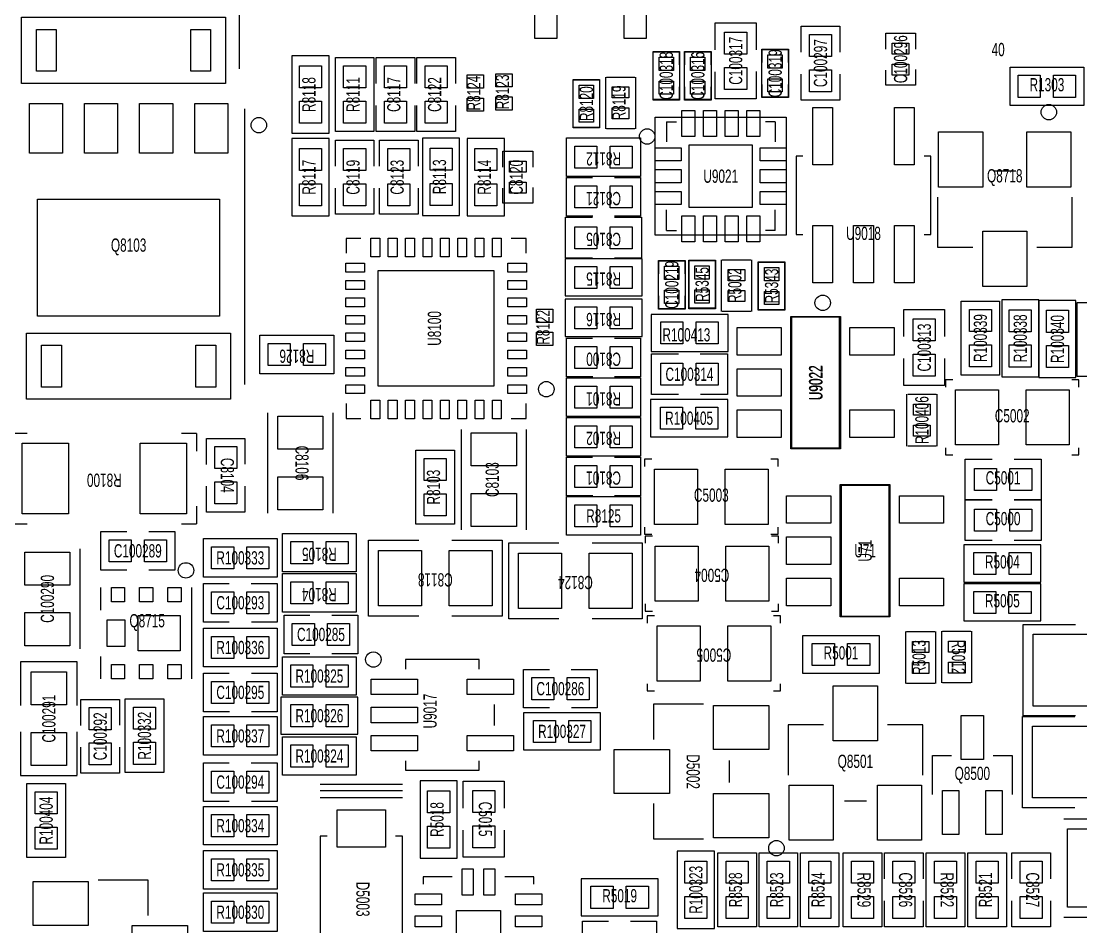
# Model space of a CAD drawing. Extents: x -30 to 128, y -44 to 82.
# Drawn here: x 12.58 to 36.98, y 3.16 to 24.02 of the extents above; entities that cross this region are included whole.
import ezdxf
from ezdxf.enums import TextEntityAlignment as Align

# ---------------------------------------------------------------- set-up
doc = ezdxf.new("R2010")
doc.units = 0
for name, color, linetype in [('PG_ASSEMBLY_TOP', 7, 'CONTINUOUS'), ('PG_SILKSCREEN_TOP', 7, 'CONTINUOUS'), ('PIN_TOP', 3, 'CONTINUOUS'), ('RD_ASSEMBLY_TOP', 70, 'CONTINUOUS'), ('RD_SILKSCREEN_TOP', 7, 'CONTINUOUS')]:
    doc.layers.add(name, color=color, linetype=linetype)

msp = doc.modelspace()

# ---------------------------------------------------------------- linework, layer by layer
at = {"layer": 'PG_ASSEMBLY_TOP'}
for points in [[(28.563062, 23.363174), (28.563062, 23.985474), (29.502862, 23.985474), (29.502862, 23.363174)], [(30.54223, 23.30831), (30.54223, 23.90521), (31.43123, 23.90521), (31.43123, 23.30831)], [(32.488632, 23.742142), (33.174432, 23.742142)], [(32.488632, 23.37689), (32.488632, 23.742142)], [(33.174432, 23.742142), (33.174432, 23.37562)], [(19.667982, 21.44268), (19.667982, 23.22068), (18.813018, 23.22068), (18.813018, 21.44268), (19.667982, 21.44268)], [(19.812, 23.18258), (20.701, 23.18258), (20.701, 21.48078), (19.812, 21.48078), (19.812, 23.18258)], [(20.7518, 22.58187), (20.7518, 23.18258), (21.6408, 23.18258), (21.6408, 22.58568)], [(21.6916, 22.58568), (21.6916, 23.18258), (22.5806, 23.18258), (22.5806, 22.58568)], [(35.351974, 22.075394), (35.351974, 22.964394), (37.053774, 22.964394), (37.053774, 22.075394), (35.351974, 22.075394)], [(26.039318, 21.541486), (26.039318, 22.735286)], [(26.054812, 22.735286), (26.709624, 22.735286)], [(26.725118, 22.735286), (26.725118, 21.541486)], [(29.502862, 22.858984), (29.502862, 22.232874), (28.563062, 22.232874), (28.563062, 22.855174)], [(31.43123, 22.80412), (31.43123, 22.20341), (30.54223, 22.20341), (30.54223, 22.80031)], [(32.488632, 22.548342), (32.488632, 22.895814)], [(33.174432, 22.906482), (33.174432, 22.548342)], [(33.174432, 22.548342), (32.488632, 22.548342)], [(21.6408, 22.07768), (21.6408, 21.48078), (20.7518, 21.48078), (20.7518, 22.07768)], [(22.5806, 22.08149), (22.5806, 21.48078), (21.6916, 21.48078), (21.6916, 22.07768)], [(26.709624, 21.541486), (26.054812, 21.541486)], [(18.813018, 21.31568), (18.813018, 19.53768), (19.667982, 19.53768), (19.667982, 21.31568), (18.813018, 21.31568)], [(19.812, 20.68068), (19.812, 21.27758), (20.701, 21.27758), (20.701, 20.68068)], [(20.828, 20.68068), (20.828, 21.27758), (21.717, 21.27758), (21.717, 20.68068)], [(21.81987, 21.325586), (21.81987, 19.547586), (22.674834, 19.547586), (22.674834, 21.325586), (21.81987, 21.325586)], [(22.851618, 21.31568), (22.851618, 19.53768), (23.706582, 19.53768), (23.706582, 21.31568), (22.851618, 21.31568)], [(25.139904, 20.443444), (25.139904, 21.332444), (26.841704, 21.332444), (26.841704, 20.443444), (25.139904, 20.443444)], [(23.6728, 21.02358), (24.3586, 21.02358)], [(23.6728, 20.658328), (23.6728, 21.02358)], [(24.3586, 21.02358), (24.3586, 20.657058)], [(25.740614, 19.529044), (25.139904, 19.529044), (25.139904, 20.418044), (25.736804, 20.418044)], [(26.244804, 20.418044), (26.841704, 20.418044), (26.841704, 19.529044), (26.244804, 19.529044)], [(20.701, 20.17649), (20.701, 19.57578), (19.812, 19.57578), (19.812, 20.17268)], [(21.717, 20.17649), (21.717, 19.57578), (20.828, 19.57578), (20.828, 20.17268)], [(23.6728, 19.82978), (23.6728, 20.177252)], [(24.3586, 20.18792), (24.3586, 19.82978)], [(24.3586, 19.82978), (23.6728, 19.82978)], [(25.736804, 18.563844), (25.114504, 18.563844), (25.114504, 19.503644), (25.736804, 19.503644)], [(26.240994, 19.503644), (26.867104, 19.503644), (26.867104, 18.563844), (26.244804, 18.563844)], [(26.879804, 18.546826), (25.101804, 18.546826), (25.101804, 17.691862), (26.879804, 17.691862), (26.879804, 18.546826)], [(28.708096, 17.332706), (28.708096, 18.526506)], [(28.72359, 18.526506), (29.378402, 18.526506)], [(29.393896, 18.526506), (29.393896, 17.332706)], [(26.879804, 17.614392), (25.101804, 17.614392), (25.101804, 16.759428), (26.879804, 16.759428), (26.879804, 17.614392)], [(36.01593, 15.826232), (36.01593, 17.604232), (35.160966, 17.604232), (35.160966, 15.826232), (36.01593, 15.826232)], [(36.871148, 15.812008), (36.871148, 17.590008), (36.016184, 17.590008), (36.016184, 15.812008), (36.871148, 15.812008)], [(29.378402, 17.332706), (28.72359, 17.332706)], [(32.906716, 16.756888), (32.906716, 17.379188), (33.846516, 17.379188), (33.846516, 16.756888)], [(35.113722, 15.870936), (34.224722, 15.870936), (34.224722, 17.572736), (35.113722, 17.572736), (35.113722, 15.870936)], [(37.785294, 15.838678), (36.896294, 15.838678), (36.896294, 17.540478), (37.785294, 17.540478), (37.785294, 15.838678)], [(27.083004, 16.412718), (28.861004, 16.412718), (28.861004, 17.267682), (27.083004, 17.267682), (27.083004, 16.412718)], [(30.365192, 17.221454), (31.444692, 17.221454), (31.444692, 14.173454), (30.301692, 14.173454), (30.301692, 17.221454), (30.365192, 17.221454)], [(19.776186, 16.785844), (19.776186, 15.896844), (18.074386, 15.896844), (18.074386, 16.785844), (19.776186, 16.785844)], [(25.740614, 15.82801), (25.139904, 15.82801), (25.139904, 16.71701), (25.736804, 16.71701)], [(26.244804, 16.71701), (26.841704, 16.71701), (26.841704, 15.82801), (26.244804, 15.82801)], [(27.714448, 15.418562), (27.092148, 15.418562), (27.092148, 16.358362), (27.714448, 16.358362)], [(28.218638, 16.358362), (28.844748, 16.358362), (28.844748, 15.418562), (28.222448, 15.418562)], [(33.846516, 16.252698), (33.846516, 15.626588), (32.906716, 15.626588), (32.906716, 16.248888)], [(26.841704, 15.80261), (26.841704, 14.91361), (25.139904, 14.91361), (25.139904, 15.80261), (26.841704, 15.80261)], [(33.866328, 15.757652), (33.866328, 15.592552)], [(34.031428, 15.757652), (33.866328, 15.757652)], [(36.939728, 15.757652), (36.774628, 15.757652)], [(36.939728, 15.592552), (36.939728, 15.757652)], [(32.97936, 14.23416), (32.97936, 15.42796)], [(32.994854, 15.42796), (33.649666, 15.42796)], [(33.66516, 15.42796), (33.66516, 14.23416)], [(27.071828, 14.449044), (28.849828, 14.449044), (28.849828, 15.304008), (27.071828, 15.304008), (27.071828, 14.449044)], [(18.25244, 14.996414), (18.25244, 12.689078)], [(19.759676, 12.689078), (19.759676, 14.996414)], [(26.841704, 14.894052), (26.841704, 14.005052), (25.139904, 14.005052), (25.139904, 14.894052), (26.841704, 14.894052)], [(16.84147, 13.811504), (16.84147, 14.412214), (17.73047, 14.412214), (17.73047, 13.815314)], [(22.709886, 14.61516), (22.709886, 12.307824)], [(24.217122, 12.307824), (24.217122, 14.61516)], [(33.649666, 14.23416), (32.994854, 14.23416)], [(33.866328, 14.195552), (33.866328, 14.030452)], [(36.939728, 14.030452), (36.939728, 14.195552)], [(22.554184, 12.43711), (21.665184, 12.43711), (21.665184, 14.13891), (22.554184, 14.13891), (22.554184, 12.43711)], [(25.740614, 13.090652), (25.139904, 13.090652), (25.139904, 13.979652), (25.736804, 13.979652)], [(26.244804, 13.979652), (26.841704, 13.979652), (26.841704, 13.090652), (26.244804, 13.090652)], [(33.866328, 14.030452), (34.031428, 14.030452)], [(34.942272, 12.994894), (34.316162, 12.994894), (34.316162, 13.934694), (34.938462, 13.934694)], [(35.446462, 13.934694), (36.068762, 13.934694), (36.068762, 12.994894), (35.446462, 12.994894)], [(36.774628, 14.030452), (36.939728, 14.030452)], [(17.73047, 13.307314), (17.73047, 12.710414), (16.84147, 12.710414), (16.84147, 13.307314)], [(31.505906, 13.346938), (32.585406, 13.346938), (32.585406, 10.298938), (31.442406, 10.298938), (31.442406, 13.346938), (31.505906, 13.346938)], [(26.841704, 13.070078), (26.841704, 12.181078), (25.139904, 12.181078), (25.139904, 13.070078), (26.841704, 13.070078)], [(34.942272, 12.055094), (34.316162, 12.055094), (34.316162, 12.994894), (34.938462, 12.994894)], [(35.446462, 12.994894), (36.068762, 12.994894), (36.068762, 12.055094), (35.446462, 12.055094)], [(15.0114, 11.37666), (14.41069, 11.37666), (14.41069, 12.26566), (15.00759, 12.26566)], [(15.51559, 12.26566), (16.11249, 12.26566), (16.11249, 11.37666), (15.51559, 11.37666)], [(20.295108, 12.223496), (20.295108, 11.334496), (18.593308, 11.334496), (18.593308, 12.223496), (20.295108, 12.223496)], [(16.771874, 11.2141), (16.771874, 12.1031), (18.473674, 12.1031), (18.473674, 11.2141), (16.771874, 11.2141)], [(20.57781, 10.312654), (20.57781, 12.067286)], [(20.57781, 12.067286), (21.73097, 12.067286)], [(22.49805, 12.067286), (23.65121, 12.067286)], [(23.65121, 12.067286), (23.65121, 10.312654)], [(23.805388, 10.251694), (23.805388, 12.006326)], [(23.805388, 12.006326), (24.958548, 12.006326)], [(25.725628, 12.006326), (26.878788, 12.006326)], [(26.878788, 12.006326), (26.878788, 10.251694)], [(13.932154, 9.56056), (13.932154, 11.867896)], [(34.287714, 11.101324), (36.065714, 11.101324), (36.065714, 11.956288), (34.287714, 11.956288), (34.287714, 11.101324)], [(20.295108, 11.294872), (20.295108, 10.405872), (18.593308, 10.405872), (18.593308, 11.294872), (20.295108, 11.294872)], [(17.368774, 10.181082), (16.771874, 10.181082), (16.771874, 11.070082), (17.368774, 11.070082)], [(17.872964, 11.070082), (18.473674, 11.070082), (18.473674, 10.181082), (17.876774, 10.181082)], [(34.287206, 10.205974), (36.065206, 10.205974), (36.065206, 11.060938), (34.287206, 11.060938), (34.287206, 10.205974)], [(19.226276, 9.45007), (18.629376, 9.45007), (18.629376, 10.33907), (19.226276, 10.33907)], [(19.730466, 10.33907), (20.331176, 10.33907), (20.331176, 9.45007), (19.734276, 9.45007)], [(21.73097, 10.312654), (20.57781, 10.312654)], [(23.65121, 10.312654), (22.49805, 10.312654)], [(24.958548, 10.251694), (23.805388, 10.251694)], [(26.878788, 10.251694), (25.725628, 10.251694)], [(16.771874, 9.148572), (16.771874, 10.037572), (18.473674, 10.037572), (18.473674, 9.148572), (16.771874, 9.148572)], [(35.657282, 8.019796), (35.657282, 10.12444)], [(35.657282, 10.12444), (36.863782, 10.12444)], [(30.57017, 9.006332), (32.34817, 9.006332), (32.34817, 9.861296), (30.57017, 9.861296), (30.57017, 9.006332)], [(32.951674, 8.768334), (32.951674, 9.962134)], [(32.967168, 9.962134), (33.62198, 9.962134)], [(33.637474, 9.962134), (33.637474, 8.768334)], [(33.783016, 8.777478), (33.783016, 9.971278)], [(33.79851, 9.971278), (34.453322, 9.971278)], [(34.468816, 9.971278), (34.468816, 8.777478)], [(20.295108, 9.381744), (20.295108, 8.492744), (18.593308, 8.492744), (18.593308, 9.381744), (20.295108, 9.381744)], [(13.864336, 8.260588), (13.864336, 9.263888), (12.559284, 9.263888), (12.559284, 8.260588)], [(24.741378, 8.201406), (24.144478, 8.201406), (24.144478, 9.090406), (24.741378, 9.090406)], [(25.245568, 9.090406), (25.846278, 9.090406), (25.846278, 8.201406), (25.249378, 8.201406)], [(17.372584, 8.115808), (16.771874, 8.115808), (16.771874, 9.004808), (17.368774, 9.004808)], [(17.876774, 9.004808), (18.473674, 9.004808), (18.473674, 8.115808), (17.876774, 8.115808)], [(33.62198, 8.768334), (32.967168, 8.768334)], [(34.453322, 8.777478), (33.79851, 8.777478)], [(13.950442, 7.798816), (13.950442, 8.399526), (14.839442, 8.399526), (14.839442, 7.802626)], [(18.555208, 7.59587), (20.333208, 7.59587), (20.333208, 8.450834), (18.555208, 8.450834), (18.555208, 7.59587)], [(24.144732, 7.234174), (25.922732, 7.234174), (25.922732, 8.089138), (24.144732, 8.089138), (24.144732, 7.234174)], [(16.771874, 7.112), (16.771874, 8.001), (18.473674, 8.001), (18.473674, 7.112), (16.771874, 7.112)], [(35.642042, 5.901944), (35.642042, 8.006588)], [(35.642042, 8.006588), (36.848542, 8.006588)], [(36.863782, 8.019796), (35.657282, 8.019796)], [(12.559284, 7.650988), (12.559284, 6.647688), (13.864336, 6.647688)], [(13.864336, 6.64972), (13.864336, 7.650988)], [(20.295108, 7.539736), (20.295108, 6.650736), (18.593308, 6.650736), (18.593308, 7.539736), (20.295108, 7.539736)], [(14.839442, 7.294626), (14.839442, 6.697726), (13.950442, 6.697726), (13.950442, 7.294626)], [(17.368774, 6.050026), (16.771874, 6.050026), (16.771874, 6.939026), (17.368774, 6.939026)], [(17.872964, 6.939026), (18.473674, 6.939026), (18.473674, 6.050026), (17.876774, 6.050026)], [(13.593826, 4.757166), (12.704826, 4.757166), (12.704826, 6.458966), (13.593826, 6.458966), (13.593826, 4.757166)], [(22.6187, 4.744212), (22.6187, 6.522212), (21.763736, 6.522212), (21.763736, 4.744212), (22.6187, 4.744212)], [(22.759162, 5.891784), (22.759162, 6.517894), (23.698962, 6.517894), (23.698962, 5.895594)], [(18.473674, 5.935218), (18.473674, 5.046218), (16.771874, 5.046218), (16.771874, 5.935218), (18.473674, 5.935218)], [(36.848542, 5.901944), (35.642042, 5.901944)], [(23.698962, 5.387594), (23.698962, 4.765294), (22.759162, 4.765294), (22.759162, 5.387594)], [(18.473674, 4.916932), (18.473674, 4.027932), (16.771874, 4.027932), (16.771874, 4.916932), (18.473674, 4.916932)], [(28.543504, 3.12293), (28.543504, 4.90093), (27.68854, 4.90093), (27.68854, 3.12293), (28.543504, 3.12293)], [(28.621482, 4.86283), (29.510482, 4.86283), (29.510482, 3.16103), (28.621482, 3.16103), (28.621482, 4.86283)], [(29.57068, 4.86283), (30.45968, 4.86283), (30.45968, 3.16103), (29.57068, 3.16103), (29.57068, 4.86283)], [(31.412942, 3.16103), (30.523942, 3.16103), (30.523942, 4.86283), (31.412942, 4.86283), (31.412942, 3.16103)], [(31.5087, 4.86283), (32.3977, 4.86283), (32.3977, 3.16103), (31.5087, 3.16103), (31.5087, 4.86283)], [(32.463486, 4.26593), (32.463486, 4.86283), (33.352486, 4.86283), (33.352486, 4.26593)], [(33.421574, 4.86283), (34.310574, 4.86283), (34.310574, 3.16103), (33.421574, 3.16103), (33.421574, 4.86283)], [(34.3789, 4.86283), (35.2679, 4.86283), (35.2679, 3.16103), (34.3789, 3.16103), (34.3789, 4.86283)], [(35.39236, 4.26212), (35.39236, 4.86283), (36.28136, 4.86283), (36.28136, 4.26593)], [(25.471882, 3.411474), (27.249882, 3.411474), (27.249882, 4.266438), (25.471882, 4.266438), (25.471882, 3.411474)], [(18.473674, 3.941826), (18.473674, 3.052826), (16.771874, 3.052826), (16.771874, 3.941826), (18.473674, 3.941826)], [(33.352486, 3.76174), (33.352486, 3.16103), (32.463486, 3.16103), (32.463486, 3.75793)], [(36.28136, 3.75793), (36.28136, 3.16103), (35.39236, 3.16103), (35.39236, 3.75793)], [(26.105358, 2.402586), (25.508458, 2.402586), (25.508458, 3.291586), (26.105358, 3.291586)], [(26.609548, 3.291586), (27.210258, 3.291586), (27.210258, 2.402586), (26.613358, 2.402586)]]:
    msp.add_lwpolyline(points, dxfattribs=at)
for points in [[(27.738578, 22.205188), (27.128978, 22.205188), (27.128978, 23.322788), (27.738578, 23.322788)], [(28.465526, 22.205188), (27.855926, 22.205188), (27.855926, 23.322788), (28.465526, 23.322788)], [(30.246828, 22.259544), (29.637228, 22.259544), (29.637228, 23.377144), (30.246828, 23.377144)], [(25.897586, 21.56206), (25.287986, 21.56206), (25.287986, 22.67966), (25.897586, 22.67966)], [(27.17927, 19.091148), (27.17927, 21.81098), (30.19933, 21.81098), (30.19933, 19.091148)], [(27.256232, 18.506694), (27.865832, 18.506694), (27.865832, 17.389094), (27.256232, 17.389094)], [(27.955748, 18.515584), (28.565348, 18.515584), (28.565348, 17.397984), (27.955748, 17.397984)], [(29.554932, 18.479516), (30.164532, 18.479516), (30.164532, 17.361916), (29.554932, 17.361916)]]:
    msp.add_lwpolyline(points, close=True, dxfattribs=at)
at = {"layer": 'PG_SILKSCREEN_TOP'}
for points in [[(17.606518, 22.92477), (17.606518, 29.27477)], [(27.133804, 23.017988), (27.133804, 23.313898), (27.733752, 23.313898), (27.733752, 23.017988)], [(27.860752, 23.017988), (27.860752, 23.313898), (28.4607, 23.313898), (28.4607, 23.017988)], [(29.642054, 23.072344), (29.642054, 23.368254), (30.242002, 23.368254), (30.242002, 23.072344)], [(25.292812, 21.57095), (25.292812, 22.67077), (25.89276, 22.67077), (25.89276, 21.57095), (25.292812, 21.57095)], [(27.133804, 22.214078), (27.133804, 22.509988)], [(27.733752, 22.509988), (27.733752, 22.214078), (27.133804, 22.214078)], [(27.860752, 22.214078), (27.860752, 22.509988)], [(28.4607, 22.509988), (28.4607, 22.214078), (27.860752, 22.214078)], [(29.642054, 22.268434), (29.642054, 22.564344)], [(30.242002, 22.564344), (30.242002, 22.268434), (29.642054, 22.268434)], [(17.72539, 15.649956), (17.72539, 21.999956)], [(27.439366, 21.700998), (27.439366, 21.240496)], [(27.439366, 21.700998), (27.673046, 21.700998)], [(29.939234, 21.700998), (29.72308, 21.700998)], [(29.939234, 21.700998), (29.939234, 21.240496)], [(30.580584, 20.91182), (30.42793, 20.91182), (30.42793, 19.108928), (30.580584, 19.108928)], [(33.374076, 19.108928), (33.52673, 19.108928), (33.52673, 20.91182), (33.374076, 20.91182)], [(35.48507, 20.566126), (34.97707, 20.566126)], [(33.681162, 19.970496), (33.681162, 18.816066), (34.49447, 18.816066)], [(35.96767, 18.816066), (36.780978, 18.816066), (36.780978, 19.970496)], [(27.439366, 19.20113), (27.439366, 19.674332)], [(29.939234, 19.20113), (29.939234, 19.674332)], [(27.439366, 19.20113), (27.673046, 19.20113)], [(29.939234, 19.20113), (29.72308, 19.20113)], [(20.402296, 19.018758), (20.057618, 19.018758), (20.057618, 18.67408)], [(24.20747, 18.67408), (24.20747, 19.018758), (23.862792, 19.018758)], [(27.261058, 18.201894), (27.261058, 18.497804), (27.861006, 18.497804)], [(27.861006, 18.497804), (27.861006, 18.201894)], [(28.560522, 18.506694), (28.560522, 17.406874), (27.960574, 17.406874), (27.960574, 18.506694), (28.560522, 18.506694)], [(30.159706, 18.470626), (30.159706, 17.370806), (29.559758, 17.370806), (29.559758, 18.470626), (30.159706, 18.470626)], [(27.861006, 17.693894), (27.861006, 17.397984), (27.261058, 17.397984), (27.261058, 17.693894)], [(30.327092, 17.208754), (31.419292, 17.208754), (31.419292, 14.186154), (30.327092, 14.186154), (30.327092, 17.208754)], [(20.057618, 15.213584), (20.057618, 14.868906), (20.402296, 14.868906)], [(24.20747, 14.868906), (24.20747, 15.213584)], [(23.862792, 14.868906), (24.20747, 14.868906)], [(12.712446, 14.526514), (12.369546, 14.526514)], [(16.611346, 14.526514), (16.268446, 14.526514)], [(16.611346, 14.526514), (16.611346, 14.120114)], [(26.93543, 13.929614), (26.93543, 13.764514)], [(27.10053, 13.929614), (26.93543, 13.929614)], [(30.00883, 13.929614), (29.84373, 13.929614)], [(30.00883, 13.764514), (30.00883, 13.929614)], [(31.467806, 13.334238), (32.560006, 13.334238), (32.560006, 10.311638), (31.467806, 10.311638), (31.467806, 13.334238)], [(16.611346, 12.850114), (16.611346, 12.443714)], [(12.369546, 12.443714), (12.712446, 12.443714)], [(16.268446, 12.443714), (16.611346, 12.443714)], [(26.93543, 12.367514), (26.93543, 12.202414)], [(30.00883, 12.202414), (30.00883, 12.367514)], [(26.93543, 12.202414), (27.10053, 12.202414)], [(26.948892, 12.159234), (26.948892, 11.994134)], [(27.113992, 12.159234), (26.948892, 12.159234)], [(29.84373, 12.202414), (30.00883, 12.202414)], [(30.022292, 12.159234), (29.857192, 12.159234)], [(30.022292, 11.994134), (30.022292, 12.159234)], [(14.405864, 10.973816), (14.405864, 10.45718)], [(16.505936, 8.873744), (16.505936, 10.973816)], [(26.948892, 10.597134), (26.948892, 10.432034)], [(30.022292, 10.432034), (30.022292, 10.597134)], [(26.948892, 10.432034), (27.113992, 10.432034)], [(26.994612, 10.321036), (26.994612, 10.155936)], [(27.159712, 10.321036), (26.994612, 10.321036)], [(29.857192, 10.432034), (30.022292, 10.432034)], [(30.068012, 10.321036), (29.902912, 10.321036)], [(30.068012, 10.155936), (30.068012, 10.321036)], [(14.405864, 9.39038), (14.405864, 8.873744)], [(21.426424, 9.314942), (21.426424, 9.096248)], [(23.126192, 9.096248), (23.126192, 9.314942), (21.426424, 9.314942)], [(26.994612, 8.758936), (26.994612, 8.593836)], [(26.994612, 8.593836), (27.159712, 8.593836)], [(29.902912, 8.593836), (30.068012, 8.593836)], [(30.068012, 8.593836), (30.068012, 8.758936)], [(14.970506, 8.414004), (15.859506, 8.414004), (15.859506, 6.712204), (14.970506, 6.712204), (14.970506, 8.414004)], [(23.476204, 7.796276), (23.476204, 8.283448)], [(28.295092, 8.285226), (27.140662, 8.285226), (27.140662, 7.471918)], [(31.053786, 7.80923), (30.240478, 7.80923), (30.240478, 6.6548)], [(33.340294, 6.6548), (33.340294, 7.80923), (32.526986, 7.80923)], [(33.565084, 6.206744), (33.565084, 7.10692), (34.00171, 7.10692)], [(34.96691, 7.10692), (35.403536, 7.10692)], [(35.403536, 7.10692), (35.403536, 6.206744)], [(21.426424, 6.983476), (21.426424, 6.764782), (23.126192, 6.764782), (23.126192, 6.983476)], [(28.890722, 6.481318), (28.890722, 6.989318)], [(19.459194, 6.446774), (21.359114, 6.446774)], [(21.359114, 6.294374), (19.459194, 6.294374)], [(19.459194, 6.141974), (21.359114, 6.141974)], [(27.140662, 5.998718), (27.140662, 5.18541), (28.295092, 5.18541)], [(31.536386, 6.05917), (32.044386, 6.05917)], [(39.405052, 5.643626), (36.595304, 5.643626)], [(19.621754, 5.24764), (19.459194, 5.24764), (19.459194, 2.347468), (19.621754, 2.347468)], [(21.359114, 2.347468), (21.359114, 5.24764), (21.196554, 5.24764)], [(15.500858, 3.417824), (15.500858, 4.231132), (14.346428, 4.231132)], [(22.504908, 4.314952), (21.835364, 4.314952), (21.835364, 4.145534)], [(24.385524, 4.145534), (24.385524, 4.314952), (23.71598, 4.314952)], [(36.595304, 3.383026), (39.405052, 3.383026)]]:
    msp.add_lwpolyline(points, dxfattribs=at)
for points in [[(36.42487, 21.926296, -1), (36.06927, 21.926296, -1), (36.42487, 21.926296)], [(18.228056, 21.626322, -1), (17.872456, 21.626322, -1), (18.228056, 21.626322)], [(27.172158, 21.364702, -1), (26.816558, 21.364702, -1), (27.172158, 21.364702)], [(31.215584, 17.533874, -1), (30.859984, 17.533874, -1), (31.215584, 17.533874)], [(24.849328, 15.543784, -1), (24.493728, 15.543784, -1), (24.849328, 15.543784)], [(16.548608, 11.37031, -1), (16.193008, 11.37031, -1), (16.548608, 11.37031)], [(20.865338, 9.31799, -0.999921), (20.509738, 9.31799, -1.000079), (20.865338, 9.31799)], [(30.1498, 4.97205, -1), (29.7942, 4.97205, -1), (30.1498, 4.97205)]]:
    msp.add_lwpolyline(points, format="xyb", dxfattribs=at)
at = {"layer": 'PIN_TOP'}
for points in [[(24.915876, 24.636222), (24.915876, 23.620222), (24.407876, 23.620222), (24.407876, 24.636222)], [(26.972514, 24.64054), (26.972514, 23.62454), (26.464514, 23.62454), (26.464514, 24.64054)], [(17.28089, 24.111712), (17.28089, 22.587712), (12.58189, 22.587712), (12.58189, 24.111712)], [(13.38199, 23.832312), (13.38199, 22.867112), (12.92479, 22.867112), (12.92479, 23.832312)], [(16.93799, 23.832312), (16.93799, 22.867112), (16.48079, 22.867112), (16.48079, 23.832312)], [(29.286962, 23.261574), (28.778962, 23.261574), (28.778962, 23.769574), (29.286962, 23.769574)], [(31.24073, 23.20671), (30.73273, 23.20671), (30.73273, 23.71471), (31.24073, 23.71471)], [(33.022032, 23.259542), (32.641032, 23.259542), (32.641032, 23.513542), (33.022032, 23.513542)], [(27.598878, 22.88667), (27.268678, 22.88667), (27.268678, 23.19147), (27.598878, 23.19147)], [(28.325826, 22.88667), (27.995626, 22.88667), (27.995626, 23.19147), (28.325826, 23.19147)], [(30.107128, 22.941026), (29.776928, 22.941026), (29.776928, 23.245826), (30.107128, 23.245826)], [(19.4945, 22.48408), (18.9865, 22.48408), (18.9865, 22.99208), (19.4945, 22.99208)], [(20.5105, 22.48408), (20.0025, 22.48408), (20.0025, 22.99208), (20.5105, 22.99208)], [(20.9423, 22.99208), (21.4503, 22.99208), (21.4503, 22.48408), (20.9423, 22.48408)], [(22.3901, 22.48408), (21.8821, 22.48408), (21.8821, 22.99208), (22.3901, 22.99208)], [(29.286962, 22.448774), (28.778962, 22.448774), (28.778962, 22.956774), (29.286962, 22.956774)], [(33.022032, 22.776942), (32.641032, 22.776942), (32.641032, 23.030942), (33.022032, 23.030942)], [(22.847046, 22.783546), (23.228046, 22.783546), (23.228046, 22.478746), (22.847046, 22.478746)], [(23.507446, 22.810978), (23.888446, 22.810978), (23.888446, 22.506178), (23.507446, 22.506178)], [(31.24073, 22.39391), (30.73273, 22.39391), (30.73273, 22.90191), (31.24073, 22.90191)], [(36.050474, 22.773894), (36.050474, 22.265894), (35.542474, 22.265894), (35.542474, 22.773894)], [(36.863274, 22.773894), (36.863274, 22.265894), (36.355274, 22.265894), (36.355274, 22.773894)], [(25.757886, 22.243542), (25.427686, 22.243542), (25.427686, 22.548342), (25.757886, 22.548342)], [(26.191718, 22.506686), (26.572718, 22.506686), (26.572718, 22.252686), (26.191718, 22.252686)], [(27.598878, 22.336506), (27.268678, 22.336506), (27.268678, 22.641306), (27.598878, 22.641306)], [(28.325826, 22.336506), (27.995626, 22.336506), (27.995626, 22.641306), (28.325826, 22.641306)], [(30.107128, 22.390862), (29.776928, 22.390862), (29.776928, 22.695662), (30.107128, 22.695662)], [(23.228046, 21.945346), (22.847046, 21.945346), (22.847046, 22.250146), (23.228046, 22.250146)], [(23.888446, 21.972778), (23.507446, 21.972778), (23.507446, 22.277578), (23.888446, 22.277578)], [(13.526262, 22.121368), (13.526262, 20.978368), (12.764262, 20.978368), (12.764262, 22.121368)], [(14.796262, 22.121368), (14.796262, 20.978368), (14.034262, 20.978368), (14.034262, 22.121368)], [(16.066262, 22.121368), (16.066262, 20.978368), (15.304262, 20.978368), (15.304262, 22.121368)], [(17.336262, 22.121368), (17.336262, 20.978368), (16.574262, 20.978368), (16.574262, 22.121368)], [(19.4945, 21.67128), (18.9865, 21.67128), (18.9865, 22.17928), (19.4945, 22.17928)], [(20.5105, 21.67128), (20.0025, 21.67128), (20.0025, 22.17928), (20.5105, 22.17928)], [(20.9423, 22.17928), (21.4503, 22.17928), (21.4503, 21.67128), (20.9423, 21.67128)], [(22.3901, 21.67128), (21.8821, 21.67128), (21.8821, 22.17928), (22.3901, 22.17928)], [(25.757886, 21.693378), (25.427686, 21.693378), (25.427686, 21.998178), (25.757886, 21.998178)], [(26.191718, 22.024086), (26.572718, 22.024086), (26.572718, 21.770086), (26.191718, 21.770086)], [(30.809184, 20.708874), (30.809184, 22.029674), (31.266384, 22.029674), (31.266384, 20.708874)], [(32.688276, 20.708874), (32.688276, 22.029674), (33.145476, 22.029674), (33.145476, 20.708874)], [(27.789124, 21.361146), (27.789124, 21.961094), (28.089098, 21.961094), (28.089098, 21.361146)], [(28.28925, 21.361146), (28.28925, 21.961094), (28.589224, 21.961094), (28.589224, 21.361146)], [(28.789122, 21.361146), (28.789122, 21.961094), (29.089096, 21.961094), (29.089096, 21.361146)], [(29.289248, 21.361146), (29.289248, 21.961094), (29.589222, 21.961094), (29.589222, 21.361146)], [(34.72307, 21.469096), (34.72307, 20.199096), (33.70707, 20.199096), (33.70707, 21.469096)], [(36.75507, 21.469096), (36.75507, 20.199096), (35.73907, 20.199096), (35.73907, 21.469096)], [(18.9865, 21.08708), (19.4945, 21.08708), (19.4945, 20.57908), (18.9865, 20.57908)], [(20.5105, 20.57908), (20.0025, 20.57908), (20.0025, 21.08708), (20.5105, 21.08708)], [(21.5265, 20.57908), (21.0185, 20.57908), (21.0185, 21.08708), (21.5265, 21.08708)], [(21.993352, 21.096986), (22.501352, 21.096986), (22.501352, 20.588986), (21.993352, 20.588986)], [(23.0251, 21.08708), (23.5331, 21.08708), (23.5331, 20.57908), (23.0251, 20.57908)], [(25.838404, 21.141944), (25.838404, 20.633944), (25.330404, 20.633944), (25.330404, 21.141944)], [(26.651204, 21.141944), (26.651204, 20.633944), (26.143204, 20.633944), (26.143204, 21.141944)], [(27.17927, 20.800822), (27.17927, 21.100796), (27.779218, 21.100796), (27.779218, 20.800822)], [(27.96413, 19.725894), (27.96413, 21.17598), (29.414216, 21.17598), (29.414216, 19.725894)], [(29.599382, 20.800822), (29.599382, 21.100796), (30.19933, 21.100796), (30.19933, 20.800822)], [(24.2062, 20.54098), (23.8252, 20.54098), (23.8252, 20.79498), (24.2062, 20.79498)], [(27.17927, 20.30095), (27.17927, 20.600924), (27.779218, 20.600924), (27.779218, 20.30095)], [(29.599382, 20.30095), (29.599382, 20.600924), (30.19933, 20.600924), (30.19933, 20.30095)], [(18.9865, 20.27428), (19.4945, 20.27428), (19.4945, 19.76628), (18.9865, 19.76628)], [(20.5105, 19.76628), (20.0025, 19.76628), (20.0025, 20.27428), (20.5105, 20.27428)], [(21.5265, 19.76628), (21.0185, 19.76628), (21.0185, 20.27428), (21.5265, 20.27428)], [(21.993352, 20.284186), (22.501352, 20.284186), (22.501352, 19.776186), (21.993352, 19.776186)], [(23.0251, 20.27428), (23.5331, 20.27428), (23.5331, 19.76628), (23.0251, 19.76628)], [(24.2062, 20.05838), (23.8252, 20.05838), (23.8252, 20.31238), (24.2062, 20.31238)], [(25.330404, 19.719544), (25.330404, 20.227544), (25.838404, 20.227544), (25.838404, 19.719544)], [(26.143204, 19.719544), (26.143204, 20.227544), (26.651204, 20.227544), (26.651204, 19.719544)], [(27.17927, 19.801078), (27.17927, 20.101052), (27.779218, 20.101052), (27.779218, 19.801078)], [(29.599382, 19.801078), (29.599382, 20.101052), (30.19933, 20.101052), (30.19933, 19.801078)], [(17.145762, 19.92122), (17.145762, 17.22882), (12.954762, 17.22882), (12.954762, 19.92122)], [(27.789124, 18.941034), (27.789124, 19.540982), (28.089098, 19.540982), (28.089098, 18.941034)], [(28.28925, 18.941034), (28.28925, 19.540982), (28.589224, 19.540982), (28.589224, 18.941034)], [(28.789122, 18.941034), (28.789122, 19.540982), (29.089096, 19.540982), (29.089096, 18.941034)], [(29.289248, 18.941034), (29.289248, 19.540982), (29.589222, 19.540982), (29.589222, 18.941034)], [(25.838404, 19.287744), (25.838404, 18.779744), (25.330404, 18.779744), (25.330404, 19.287744)], [(26.651204, 19.287744), (26.651204, 18.779744), (26.143204, 18.779744), (26.143204, 19.287744)], [(30.809184, 17.991074), (30.809184, 19.311874), (31.266384, 19.311874), (31.266384, 17.991074)], [(31.74873, 17.991074), (31.74873, 19.311874), (32.20593, 19.311874), (32.20593, 17.991074)], [(32.688276, 17.991074), (32.688276, 19.311874), (33.145476, 19.311874), (33.145476, 17.991074)], [(35.73907, 19.183096), (35.73907, 17.913096), (34.72307, 17.913096), (34.72307, 19.183096)], [(20.834096, 19.025616), (20.834096, 18.593816), (20.630896, 18.593816), (20.630896, 19.025616)], [(21.234146, 19.025616), (21.234146, 18.593816), (21.030946, 18.593816), (21.030946, 19.025616)], [(21.634196, 19.025616), (21.634196, 18.593816), (21.430996, 18.593816), (21.430996, 19.025616)], [(22.034246, 19.025616), (22.034246, 18.593816), (21.831046, 18.593816), (21.831046, 19.025616)], [(22.434042, 19.025616), (22.434042, 18.593816), (22.230842, 18.593816), (22.230842, 19.025616)], [(22.834092, 19.025616), (22.834092, 18.593816), (22.630892, 18.593816), (22.630892, 19.025616)], [(23.234142, 19.025616), (23.234142, 18.593816), (23.030942, 18.593816), (23.030942, 19.025616)], [(23.634192, 19.025616), (23.634192, 18.593816), (23.430992, 18.593816), (23.430992, 19.025616)], [(20.48256, 18.24228), (20.05076, 18.24228), (20.05076, 18.44548), (20.48256, 18.44548)], [(24.214328, 18.24228), (23.782528, 18.24228), (23.782528, 18.44548), (24.214328, 18.44548)], [(25.838404, 18.373344), (25.838404, 17.865344), (25.330404, 17.865344), (25.330404, 18.373344)], [(26.651204, 18.373344), (26.651204, 17.865344), (26.143204, 17.865344), (26.143204, 18.373344)], [(27.395932, 18.375376), (27.726132, 18.375376), (27.726132, 18.070576), (27.395932, 18.070576)], [(28.095448, 18.384266), (28.425648, 18.384266), (28.425648, 18.079466), (28.095448, 18.079466)], [(29.694632, 18.348198), (30.024832, 18.348198), (30.024832, 18.043398), (29.694632, 18.043398)], [(23.466044, 15.610332), (20.799044, 15.610332), (20.799044, 18.277332), (23.466044, 18.277332)], [(28.860496, 18.297906), (29.241496, 18.297906), (29.241496, 18.043906), (28.860496, 18.043906)], [(20.48256, 17.84223), (20.05076, 17.84223), (20.05076, 18.04543), (20.48256, 18.04543)], [(24.214328, 17.84223), (23.782528, 17.84223), (23.782528, 18.04543), (24.214328, 18.04543)], [(27.395932, 17.825212), (27.726132, 17.825212), (27.726132, 17.520412), (27.395932, 17.520412)], [(28.095448, 17.834102), (28.425648, 17.834102), (28.425648, 17.529302), (28.095448, 17.529302)], [(20.48256, 17.44218), (20.05076, 17.44218), (20.05076, 17.64538), (20.48256, 17.64538)], [(24.214328, 17.44218), (23.782528, 17.44218), (23.782528, 17.64538), (24.214328, 17.64538)], [(28.860496, 17.815306), (29.241496, 17.815306), (29.241496, 17.561306), (28.860496, 17.561306)], [(29.694632, 17.798034), (30.024832, 17.798034), (30.024832, 17.493234), (29.694632, 17.493234)], [(24.443182, 17.388332), (24.824182, 17.388332), (24.824182, 17.083532), (24.443182, 17.083532)], [(25.838404, 17.44091), (25.838404, 16.93291), (25.330404, 16.93291), (25.330404, 17.44091)], [(26.651204, 17.44091), (26.651204, 16.93291), (26.143204, 16.93291), (26.143204, 17.44091)], [(34.415222, 17.382236), (34.923222, 17.382236), (34.923222, 16.874236), (34.415222, 16.874236)], [(35.842448, 16.867632), (35.334448, 16.867632), (35.334448, 17.375632), (35.842448, 17.375632)], [(36.697666, 16.853408), (36.189666, 16.853408), (36.189666, 17.361408), (36.697666, 17.361408)], [(20.48256, 17.04213), (20.05076, 17.04213), (20.05076, 17.24533), (20.48256, 17.24533)], [(24.214328, 17.04213), (23.782528, 17.04213), (23.782528, 17.24533), (24.214328, 17.24533)], [(27.311604, 16.5862), (27.311604, 17.0942), (27.819604, 17.0942), (27.819604, 16.5862)], [(28.124404, 16.5862), (28.124404, 17.0942), (28.632404, 17.0942), (28.632404, 16.5862)], [(33.630616, 16.655288), (33.122616, 16.655288), (33.122616, 17.163288), (33.630616, 17.163288)], [(20.48256, 16.642334), (20.05076, 16.642334), (20.05076, 16.845534), (20.48256, 16.845534)], [(24.214328, 16.642334), (23.782528, 16.642334), (23.782528, 16.845534), (24.214328, 16.845534)], [(24.824182, 16.550132), (24.443182, 16.550132), (24.443182, 16.854932), (24.824182, 16.854932)], [(29.064712, 16.329914), (29.064712, 16.964914), (30.080712, 16.964914), (30.080712, 16.329914)], [(31.665672, 16.329914), (31.665672, 16.964914), (32.681672, 16.964914), (32.681672, 16.329914)], [(17.399762, 16.836898), (17.399762, 15.312898), (12.700762, 15.312898), (12.700762, 16.836898)], [(13.500862, 16.557498), (13.500862, 15.592298), (13.043662, 15.592298), (13.043662, 16.557498)], [(17.056862, 16.557498), (17.056862, 15.592298), (16.599662, 15.592298), (16.599662, 16.557498)], [(18.264886, 16.087344), (18.264886, 16.595344), (18.772886, 16.595344), (18.772886, 16.087344)], [(19.077686, 16.087344), (19.077686, 16.595344), (19.585686, 16.595344), (19.585686, 16.087344)], [(20.48256, 16.242284), (20.05076, 16.242284), (20.05076, 16.445484), (20.48256, 16.445484)], [(24.214328, 16.242284), (23.782528, 16.242284), (23.782528, 16.445484), (24.214328, 16.445484)], [(25.330404, 16.01851), (25.330404, 16.52651), (25.838404, 16.52651), (25.838404, 16.01851)], [(26.143204, 16.01851), (26.143204, 16.52651), (26.651204, 16.52651), (26.651204, 16.01851)], [(34.415222, 16.569436), (34.923222, 16.569436), (34.923222, 16.061436), (34.415222, 16.061436)], [(35.842448, 16.054832), (35.334448, 16.054832), (35.334448, 16.562832), (35.842448, 16.562832)], [(36.697666, 16.040608), (36.189666, 16.040608), (36.189666, 16.548608), (36.697666, 16.548608)], [(27.816048, 16.142462), (27.816048, 15.634462), (27.308048, 15.634462), (27.308048, 16.142462)], [(28.628848, 16.142462), (28.628848, 15.634462), (28.120848, 15.634462), (28.120848, 16.142462)], [(33.630616, 15.842488), (33.122616, 15.842488), (33.122616, 16.350488), (33.630616, 16.350488)], [(20.48256, 15.842234), (20.05076, 15.842234), (20.05076, 16.045434), (20.48256, 16.045434)], [(24.214328, 15.842234), (23.782528, 15.842234), (23.782528, 16.045434), (24.214328, 16.045434)], [(29.064712, 15.379954), (29.064712, 16.014954), (30.080712, 16.014954), (30.080712, 15.379954)], [(20.48256, 15.442184), (20.05076, 15.442184), (20.05076, 15.645384), (20.48256, 15.645384)], [(24.214328, 15.442184), (23.782528, 15.442184), (23.782528, 15.645384), (24.214328, 15.645384)], [(25.330404, 15.10411), (25.330404, 15.61211), (25.838404, 15.61211), (25.838404, 15.10411)], [(26.143204, 15.10411), (26.143204, 15.61211), (26.651204, 15.61211), (26.651204, 15.10411)], [(34.094928, 14.259052), (34.094928, 15.529052), (35.085528, 15.529052), (35.085528, 14.259052)], [(35.720528, 14.259052), (35.720528, 15.529052), (36.711128, 15.529052), (36.711128, 14.259052)], [(20.834096, 15.293848), (20.834096, 14.862048), (20.630896, 14.862048), (20.630896, 15.293848)], [(21.234146, 15.293848), (21.234146, 14.862048), (21.030946, 14.862048), (21.030946, 15.293848)], [(21.634196, 15.293848), (21.634196, 14.862048), (21.430996, 14.862048), (21.430996, 15.293848)], [(22.034246, 15.293848), (22.034246, 14.862048), (21.831046, 14.862048), (21.831046, 15.293848)], [(22.434042, 15.293848), (22.434042, 14.862048), (22.230842, 14.862048), (22.230842, 15.293848)], [(22.834092, 15.293848), (22.834092, 14.862048), (22.630892, 14.862048), (22.630892, 15.293848)], [(23.234142, 15.293848), (23.234142, 14.862048), (23.030942, 14.862048), (23.030942, 15.293848)], [(23.634192, 15.293848), (23.634192, 14.862048), (23.430992, 14.862048), (23.430992, 15.293848)], [(33.13176, 15.19936), (33.51276, 15.19936), (33.51276, 14.94536), (33.13176, 14.94536)], [(18.485358, 14.922246), (19.526758, 14.922246), (19.526758, 14.160246), (18.485358, 14.160246)], [(27.300428, 14.622526), (27.300428, 15.130526), (27.808428, 15.130526), (27.808428, 14.622526)], [(28.113228, 14.622526), (28.113228, 15.130526), (28.621228, 15.130526), (28.621228, 14.622526)], [(29.064712, 14.429994), (29.064712, 15.064994), (30.080712, 15.064994), (30.080712, 14.429994)], [(31.665672, 14.429994), (31.665672, 15.064994), (32.681672, 15.064994), (32.681672, 14.429994)], [(25.330404, 14.195552), (25.330404, 14.703552), (25.838404, 14.703552), (25.838404, 14.195552)], [(26.143204, 14.195552), (26.143204, 14.703552), (26.651204, 14.703552), (26.651204, 14.195552)], [(33.13176, 14.71676), (33.51276, 14.71676), (33.51276, 14.46276), (33.13176, 14.46276)], [(22.942804, 14.540992), (23.984204, 14.540992), (23.984204, 13.778992), (22.942804, 13.778992)], [(12.598146, 12.672314), (12.598146, 14.297914), (13.664946, 14.297914), (13.664946, 12.672314)], [(15.315946, 12.672314), (15.315946, 14.297914), (16.382746, 14.297914), (16.382746, 12.672314)], [(17.03197, 14.221714), (17.53997, 14.221714), (17.53997, 13.713714), (17.03197, 13.713714)], [(21.855684, 13.94841), (22.363684, 13.94841), (22.363684, 13.44041), (21.855684, 13.44041)], [(25.330404, 13.281152), (25.330404, 13.789152), (25.838404, 13.789152), (25.838404, 13.281152)], [(26.143204, 13.281152), (26.143204, 13.789152), (26.651204, 13.789152), (26.651204, 13.281152)], [(28.15463, 13.701014), (28.15463, 12.431014), (27.16403, 12.431014), (27.16403, 13.701014)], [(29.78023, 13.701014), (29.78023, 12.431014), (28.78963, 12.431014), (28.78963, 13.701014)], [(34.532062, 13.210794), (34.532062, 13.718794), (35.040062, 13.718794), (35.040062, 13.210794)], [(35.344862, 13.210794), (35.344862, 13.718794), (35.852862, 13.718794), (35.852862, 13.210794)], [(18.485358, 13.525246), (19.526758, 13.525246), (19.526758, 12.763246), (18.485358, 12.763246)], [(17.03197, 13.408914), (17.53997, 13.408914), (17.53997, 12.900914), (17.03197, 12.900914)], [(21.855684, 13.13561), (22.363684, 13.13561), (22.363684, 12.62761), (21.855684, 12.62761)], [(22.942804, 13.143992), (23.984204, 13.143992), (23.984204, 12.381992), (22.942804, 12.381992)], [(30.205426, 12.455398), (30.205426, 13.090398), (31.221426, 13.090398), (31.221426, 12.455398)], [(32.806386, 12.455398), (32.806386, 13.090398), (33.822386, 13.090398), (33.822386, 12.455398)], [(25.330404, 12.371578), (25.330404, 12.879578), (25.838404, 12.879578), (25.838404, 12.371578)], [(26.143204, 12.371578), (26.143204, 12.879578), (26.651204, 12.879578), (26.651204, 12.371578)], [(34.532062, 12.270994), (34.532062, 12.778994), (35.040062, 12.778994), (35.040062, 12.270994)], [(35.344862, 12.270994), (35.344862, 12.778994), (35.852862, 12.778994), (35.852862, 12.270994)], [(14.60119, 11.56716), (14.60119, 12.07516), (15.10919, 12.07516), (15.10919, 11.56716)], [(15.41399, 11.56716), (15.41399, 12.07516), (15.92199, 12.07516), (15.92199, 11.56716)], [(18.783808, 11.524996), (18.783808, 12.032996), (19.291808, 12.032996), (19.291808, 11.524996)], [(19.596608, 11.524996), (19.596608, 12.032996), (20.104608, 12.032996), (20.104608, 11.524996)], [(30.205426, 11.505438), (30.205426, 12.140438), (31.221426, 12.140438), (31.221426, 11.505438)], [(13.699236, 11.031728), (12.657836, 11.031728), (12.657836, 11.793728), (13.699236, 11.793728)], [(17.470374, 11.9126), (17.470374, 11.4046), (16.962374, 11.4046), (16.962374, 11.9126)], [(18.283174, 11.9126), (18.283174, 11.4046), (17.775174, 11.4046), (17.775174, 11.9126)], [(20.80641, 10.55497), (20.80641, 11.82497), (21.79701, 11.82497), (21.79701, 10.55497)], [(22.43201, 10.55497), (22.43201, 11.82497), (23.42261, 11.82497), (23.42261, 10.55497)], [(25.024588, 11.76401), (25.024588, 10.49401), (24.033988, 10.49401), (24.033988, 11.76401)], [(26.650188, 11.76401), (26.650188, 10.49401), (25.659588, 10.49401), (25.659588, 11.76401)], [(28.168092, 11.930634), (28.168092, 10.660634), (27.177492, 10.660634), (27.177492, 11.930634)], [(29.793692, 11.930634), (29.793692, 10.660634), (28.803092, 10.660634), (28.803092, 11.930634)], [(34.516314, 11.274806), (34.516314, 11.782806), (35.024314, 11.782806), (35.024314, 11.274806)], [(35.329114, 11.274806), (35.329114, 11.782806), (35.837114, 11.782806), (35.837114, 11.274806)], [(18.783808, 10.596372), (18.783808, 11.104372), (19.291808, 11.104372), (19.291808, 10.596372)], [(19.596608, 10.596372), (19.596608, 11.104372), (20.104608, 11.104372), (20.104608, 10.596372)], [(30.205426, 10.555478), (30.205426, 11.190478), (31.221426, 11.190478), (31.221426, 10.555478)], [(32.806386, 10.555478), (32.806386, 11.190478), (33.822386, 11.190478), (33.822386, 10.555478)], [(14.958314, 10.97407), (14.958314, 10.64387), (14.653514, 10.64387), (14.653514, 10.97407)], [(15.6083, 10.97407), (15.6083, 10.64387), (15.3035, 10.64387), (15.3035, 10.97407)], [(16.258286, 10.97407), (16.258286, 10.64387), (15.953486, 10.64387), (15.953486, 10.97407)], [(17.470374, 10.879582), (17.470374, 10.371582), (16.962374, 10.371582), (16.962374, 10.879582)], [(18.283174, 10.879582), (18.283174, 10.371582), (17.775174, 10.371582), (17.775174, 10.879582)], [(34.515806, 10.379456), (34.515806, 10.887456), (35.023806, 10.887456), (35.023806, 10.379456)], [(35.328606, 10.379456), (35.328606, 10.887456), (35.836606, 10.887456), (35.836606, 10.379456)], [(13.699236, 9.634728), (12.657836, 9.634728), (12.657836, 10.396728), (13.699236, 10.396728)], [(16.238474, 10.33018), (16.238474, 9.51738), (15.273274, 9.51738), (15.273274, 10.33018)], [(14.959076, 10.22858), (14.959076, 9.61898), (14.552676, 9.61898), (14.552676, 10.22858)], [(19.327876, 10.14857), (19.327876, 9.64057), (18.819876, 9.64057), (18.819876, 10.14857)], [(20.140676, 10.14857), (20.140676, 9.64057), (19.632676, 9.64057), (19.632676, 10.14857)], [(28.213812, 10.092436), (28.213812, 8.822436), (27.223212, 8.822436), (27.223212, 10.092436)], [(29.839412, 10.092436), (29.839412, 8.822436), (28.848812, 8.822436), (28.848812, 10.092436)], [(17.470374, 9.847072), (17.470374, 9.339072), (16.962374, 9.339072), (16.962374, 9.847072)], [(18.283174, 9.847072), (18.283174, 9.339072), (17.775174, 9.339072), (17.775174, 9.847072)], [(37.181282, 9.897618), (37.181282, 8.246618), (35.885882, 8.246618), (35.885882, 9.897618)], [(30.79877, 9.179814), (30.79877, 9.687814), (31.30677, 9.687814), (31.30677, 9.179814)], [(31.61157, 9.179814), (31.61157, 9.687814), (32.11957, 9.687814), (32.11957, 9.179814)], [(33.485074, 9.479534), (33.104074, 9.479534), (33.104074, 9.733534), (33.485074, 9.733534)], [(33.935416, 9.742678), (34.316416, 9.742678), (34.316416, 9.488678), (33.935416, 9.488678)], [(12.80541, 9.035288), (13.61821, 9.035288), (13.61821, 8.273288), (12.80541, 8.273288)], [(14.958314, 9.20369), (14.958314, 8.87349), (14.653514, 8.87349), (14.653514, 9.20369)], [(15.6083, 9.20369), (15.6083, 8.87349), (15.3035, 8.87349), (15.3035, 9.20369)], [(16.258286, 9.20369), (16.258286, 8.87349), (15.953486, 8.87349), (15.953486, 9.20369)], [(18.783808, 8.683244), (18.783808, 9.191244), (19.291808, 9.191244), (19.291808, 8.683244)], [(19.596608, 8.683244), (19.596608, 9.191244), (20.104608, 9.191244), (20.104608, 8.683244)], [(33.485074, 8.996934), (33.104074, 8.996934), (33.104074, 9.250934), (33.485074, 9.250934)], [(33.935416, 9.260078), (34.316416, 9.260078), (34.316416, 9.006078), (33.935416, 9.006078)], [(16.962374, 8.306308), (16.962374, 8.814308), (17.470374, 8.814308), (17.470374, 8.306308)], [(17.775174, 8.306308), (17.775174, 8.814308), (18.283174, 8.814308), (18.283174, 8.306308)], [(20.634452, 8.867648), (21.701252, 8.867648), (21.701252, 8.512048), (20.634452, 8.512048)], [(22.851364, 8.867648), (23.918164, 8.867648), (23.918164, 8.512048), (22.851364, 8.512048)], [(24.842978, 8.899906), (24.842978, 8.391906), (24.334978, 8.391906), (24.334978, 8.899906)], [(25.655778, 8.899906), (25.655778, 8.391906), (25.147778, 8.391906), (25.147778, 8.899906)], [(31.282386, 7.4422), (31.282386, 8.7122), (32.298386, 8.7122), (32.298386, 7.4422)], [(14.140942, 8.209026), (14.648942, 8.209026), (14.648942, 7.701026), (14.140942, 7.701026)], [(15.669006, 7.715504), (15.161006, 7.715504), (15.161006, 8.223504), (15.669006, 8.223504)], [(18.783808, 7.769352), (18.783808, 8.277352), (19.291808, 8.277352), (19.291808, 7.769352)], [(19.596608, 7.769352), (19.596608, 8.277352), (20.104608, 8.277352), (20.104608, 7.769352)], [(20.634452, 8.217662), (21.701252, 8.217662), (21.701252, 7.862062), (20.634452, 7.862062)], [(29.793692, 7.243318), (28.523692, 7.243318), (28.523692, 8.259318), (29.793692, 8.259318)], [(17.470374, 7.8105), (17.470374, 7.3025), (16.962374, 7.3025), (16.962374, 7.8105)], [(18.283174, 7.8105), (18.283174, 7.3025), (17.775174, 7.3025), (17.775174, 7.8105)], [(24.373332, 7.407656), (24.373332, 7.915656), (24.881332, 7.915656), (24.881332, 7.407656)], [(25.186132, 7.407656), (25.186132, 7.915656), (25.694132, 7.915656), (25.694132, 7.407656)], [(34.23031, 7.012432), (34.23031, 8.028432), (34.73831, 8.028432), (34.73831, 7.012432)], [(12.80541, 7.638288), (13.61821, 7.638288), (13.61821, 6.876288), (12.80541, 6.876288)], [(20.634452, 7.567676), (21.701252, 7.567676), (21.701252, 7.212076), (20.634452, 7.212076)], [(22.851364, 7.567676), (23.918164, 7.567676), (23.918164, 7.212076), (22.851364, 7.212076)], [(37.166042, 7.779766), (37.166042, 6.128766), (35.870642, 6.128766), (35.870642, 7.779766)], [(14.140942, 7.396226), (14.648942, 7.396226), (14.648942, 6.888226), (14.140942, 6.888226)], [(15.669006, 6.902704), (15.161006, 6.902704), (15.161006, 7.410704), (15.669006, 7.410704)], [(18.783808, 6.841236), (18.783808, 7.349236), (19.291808, 7.349236), (19.291808, 6.841236)], [(19.596608, 6.841236), (19.596608, 7.349236), (20.104608, 7.349236), (20.104608, 6.841236)], [(27.507692, 6.227318), (26.237692, 6.227318), (26.237692, 7.243318), (27.507692, 7.243318)], [(17.470374, 6.748526), (17.470374, 6.240526), (16.962374, 6.240526), (16.962374, 6.748526)], [(18.283174, 6.748526), (18.283174, 6.240526), (17.775174, 6.240526), (17.775174, 6.748526)], [(30.266386, 5.1562), (30.266386, 6.4262), (31.282386, 6.4262), (31.282386, 5.1562)], [(32.298386, 5.1562), (32.298386, 6.4262), (33.314386, 6.4262), (33.314386, 5.1562)], [(12.895326, 6.268466), (13.403326, 6.268466), (13.403326, 5.760466), (12.895326, 5.760466)], [(22.445218, 5.785612), (21.937218, 5.785612), (21.937218, 6.293612), (22.445218, 6.293612)], [(22.975062, 6.301994), (23.483062, 6.301994), (23.483062, 5.793994), (22.975062, 5.793994)], [(29.793692, 5.211318), (28.523692, 5.211318), (28.523692, 6.227318), (29.793692, 6.227318)], [(33.793684, 5.285232), (33.793684, 6.301232), (34.174684, 6.301232), (34.174684, 5.285232)], [(34.793936, 5.285232), (34.793936, 6.301232), (35.174936, 6.301232), (35.174936, 5.285232)], [(16.962374, 5.236718), (16.962374, 5.744718), (17.470374, 5.744718), (17.470374, 5.236718)], [(17.775174, 5.236718), (17.775174, 5.744718), (18.283174, 5.744718), (18.283174, 5.236718)], [(20.967954, 4.991354), (19.850354, 4.991354), (19.850354, 5.854954), (20.967954, 5.854954)], [(12.895326, 5.455666), (13.403326, 5.455666), (13.403326, 4.947666), (12.895326, 4.947666)], [(22.445218, 4.972812), (21.937218, 4.972812), (21.937218, 5.480812), (22.445218, 5.480812)], [(22.975062, 5.489194), (23.483062, 5.489194), (23.483062, 4.981194), (22.975062, 4.981194)], [(36.679378, 3.611626), (36.679378, 5.415026), (37.619178, 5.415026), (37.619178, 3.611626)], [(16.962374, 4.218432), (16.962374, 4.726432), (17.470374, 4.726432), (17.470374, 4.218432)], [(17.775174, 4.218432), (17.775174, 4.726432), (18.283174, 4.726432), (18.283174, 4.218432)], [(28.370022, 4.16433), (27.862022, 4.16433), (27.862022, 4.67233), (28.370022, 4.67233)], [(29.319982, 4.16433), (28.811982, 4.16433), (28.811982, 4.67233), (29.319982, 4.67233)], [(30.26918, 4.16433), (29.76118, 4.16433), (29.76118, 4.67233), (30.26918, 4.67233)], [(30.714442, 4.67233), (31.222442, 4.67233), (31.222442, 4.16433), (30.714442, 4.16433)], [(32.2072, 4.16433), (31.6992, 4.16433), (31.6992, 4.67233), (32.2072, 4.67233)], [(33.161986, 4.16433), (32.653986, 4.16433), (32.653986, 4.67233), (33.161986, 4.67233)], [(34.120074, 4.16433), (33.612074, 4.16433), (33.612074, 4.67233), (34.120074, 4.67233)], [(35.0774, 4.16433), (34.5694, 4.16433), (34.5694, 4.67233), (35.0774, 4.67233)], [(35.58286, 4.67233), (36.09086, 4.67233), (36.09086, 4.16433), (35.58286, 4.16433)], [(22.987508, 4.499356), (22.987508, 3.889756), (22.733508, 3.889756), (22.733508, 4.499356)], [(23.48738, 4.499356), (23.48738, 3.889756), (23.23338, 3.889756), (23.23338, 4.499356)], [(12.847828, 4.205224), (14.117828, 4.205224), (14.117828, 3.189224), (12.847828, 3.189224)], [(22.26056, 3.662934), (21.65096, 3.662934), (21.65096, 3.916934), (22.26056, 3.916934)], [(24.569928, 3.662934), (23.960328, 3.662934), (23.960328, 3.916934), (24.569928, 3.916934)], [(25.700482, 3.584956), (25.700482, 4.092956), (26.208482, 4.092956), (26.208482, 3.584956)], [(26.513282, 3.584956), (26.513282, 4.092956), (27.021282, 4.092956), (27.021282, 3.584956)], [(16.962374, 3.243326), (16.962374, 3.751326), (17.470374, 3.751326), (17.470374, 3.243326)], [(17.775174, 3.243326), (17.775174, 3.751326), (18.283174, 3.751326), (18.283174, 3.243326)], [(28.370022, 3.35153), (27.862022, 3.35153), (27.862022, 3.85953), (28.370022, 3.85953)], [(29.319982, 3.35153), (28.811982, 3.35153), (28.811982, 3.85953), (29.319982, 3.85953)], [(30.26918, 3.35153), (29.76118, 3.35153), (29.76118, 3.85953), (30.26918, 3.85953)], [(30.714442, 3.85953), (31.222442, 3.85953), (31.222442, 3.35153), (30.714442, 3.35153)], [(32.2072, 3.35153), (31.6992, 3.35153), (31.6992, 3.85953), (32.2072, 3.85953)], [(33.161986, 3.35153), (32.653986, 3.35153), (32.653986, 3.85953), (33.161986, 3.85953)], [(34.120074, 3.35153), (33.612074, 3.35153), (33.612074, 3.85953), (34.120074, 3.85953)], [(35.0774, 3.35153), (34.5694, 3.35153), (34.5694, 3.85953), (35.0774, 3.85953)], [(35.58286, 3.85953), (36.09086, 3.85953), (36.09086, 3.35153), (35.58286, 3.35153)], [(23.618444, 3.538474), (23.618444, 0.541274), (22.602444, 0.541274), (22.602444, 3.538474)], [(15.133828, 3.189224), (16.403828, 3.189224), (16.403828, 2.173224), (15.133828, 2.173224)], [(22.26056, 3.162808), (21.65096, 3.162808), (21.65096, 3.416808), (22.26056, 3.416808)], [(24.569928, 3.162808), (23.960328, 3.162808), (23.960328, 3.416808), (24.569928, 3.416808)]]:
    msp.add_lwpolyline(points, close=True, dxfattribs=at)

# ---------------------------------------------------------------- texts
at = {"layer": 'PG_SILKSCREEN_TOP', "width": 0.666667}
msp.add_text('40', height=0.3048, dxfattribs=at).set_placement((35.2298, 23.2156), align=Align.RIGHT)
at = {"layer": 'RD_ASSEMBLY_TOP', "width": 0.666667}
for s, rotation, p in [('C100318', 90, (27.586178, 22.763988)), ('C100316', 90, (28.313126, 22.763988)), ('C100319', 90, (30.094428, 22.818344)), ('R8118', 90, (19.3548, 22.33168)), ('R8111', 90, (20.3708, 22.33168)), ('C8117', 90, (21.3106, 22.33168)), ('C8122', 90, (22.2504, 22.33168)), ('R8124', 90, (23.151846, 22.364446)), ('R8123', 90, (23.812246, 22.391878)), ('R8120', 90, (25.745186, 22.12086)), ('R8119', 90, (26.496518, 22.138386)), ('R8112', 180, (25.990804, 21.002244)), ('R8117', 90, (19.3548, 20.42668)), ('C8119', 90, (20.3708, 20.42668)), ('C8123', 90, (21.3868, 20.42668)), ('R8113', 90, (22.361652, 20.436586)), ('R8114', 90, (23.3934, 20.42668)), ('C8120', 90, (24.13, 20.42668)), ('C8121', 180, (25.990804, 20.087844)), ('C8105', 180, (25.990804, 19.148044)), ('C100219', 90, (27.713432, 17.947894)), ('R5345', 90, (28.412948, 17.956784)), ('R5002', 90, (29.165296, 17.929606)), ('R5343', 90, (30.012132, 17.920716)), ('R8115', 180, (25.990804, 18.233644)), ('U8100', 90, (22.246844, 16.943832)), ('R8122', 90, (24.747982, 16.969232)), ('R8116', 180, (25.990804, 17.30121)), ('R8126', 180, (18.925286, 16.455644)), ('C8100', 180, (25.990804, 16.38681)), ('U9022', 90, (31.025592, 15.697454)), ('R8101', 180, (25.990804, 15.47241)), ('R8102', 180, (25.990804, 14.563852)), ('C8106', 270, (18.891758, 13.842746)), ('C8104', 270, (17.17167, 13.561314)), ('R8103', 90, (22.223984, 13.28801)), ('C8103', 90, (23.577804, 13.461492)), ('R8100', 180, (14.490446, 13.599414)), ('C8101', 180, (25.990804, 13.649452)), ('U71', 90, (32.166306, 11.822938)), ('R8105', 180, (19.444208, 11.893296)), ('C8118', 180, (22.11451, 11.30427)), ('C8124', 180, (25.342088, 11.24331)), ('C5004', 180, (28.485592, 11.409934)), ('R8104', 180, (19.444208, 10.964672)), ('C5005', 180, (28.531312, 9.571736)), ('R5013', 90, (33.408874, 9.365234)), ('R5012', 270, (34.011616, 9.374378)), ('D5002', 270, (27.901392, 6.735318)), ('R5018', 90, (22.305518, 5.633212)), ('C5015', 270, (23.114762, 5.641594)), ('R8528', 90, (29.180282, 4.01193)), ('R8523', 90, (30.12948, 4.01193)), ('R8524', 90, (31.082742, 4.01193)), ('C8526', 270, (32.793686, 4.01193)), ('R8521', 90, (34.9377, 4.01193)), ('C8527', 270, (35.72256, 4.01193)), ('D5003', 270, (20.294854, 3.797554)), ('R8529', 270, (31.8389, 4.01193)), ('R8522', 270, (33.751774, 4.01193))]:
    msp.add_text(s, height=0.3048, rotation=rotation, dxfattribs=at).set_placement(p, align=Align.CENTER)
for s, p in [('R1303', (36.202874, 22.405594)), ('U9021', (28.6893, 20.298664)), ('Q8103', (15.050262, 18.710656)), ('C5002', (35.403028, 14.779752)), ('C5001', (35.192462, 13.350494)), ('C5003', (28.47213, 12.951714)), ('C5000', (35.192462, 12.410694)), ('R5004', (35.176714, 11.414506)), ('R5005', (35.176206, 10.519156)), ('R5001', (31.45917, 9.319514)), ('Q8501', (31.790386, 6.8199)), ('Q8500', (34.48431, 6.542532)), ('R5019', (26.360882, 3.724656))]:
    msp.add_text(s, height=0.3048, dxfattribs=at).set_placement(p, align=Align.CENTER)
at = {"layer": 'RD_SILKSCREEN_TOP', "width": 0.666667}
for s, p in [('C100296', (32.983932, 23.145242)), ('C100317', (29.185362, 23.109174)), ('C100297', (31.13913, 23.05431)), ('C100318', (27.586178, 22.763988)), ('C100316', (28.313126, 22.763988)), ('C100319', (30.094428, 22.818344)), ('R8120', (25.745186, 22.12086)), ('C100219', (27.713432, 17.947894)), ('R5345', (28.412948, 17.956784)), ('R5343', (30.012132, 17.920716)), ('R100339', (34.821622, 16.721836)), ('R100338', (35.740848, 16.715232)), ('R100340', (36.596066, 16.701008)), ('C100313', (33.529016, 16.502888)), ('U9022', (31.033974, 15.686786)), ('R100406', (33.47466, 14.83106)), ('C100290', (13.330936, 10.714228)), ('C100291', (13.36421, 7.955788)), ('U9017', (22.145244, 8.130286)), ('C100292', (14.547342, 7.548626)), ('R100332', (15.567406, 7.563104)), ('R100404', (13.301726, 5.608066)), ('R100323', (28.268422, 4.01193))]:
    msp.add_text(s, height=0.3048, rotation=90, dxfattribs=at).set_placement(p, align=Align.CENTER)
for s, p in [('U9021', (28.6893, 20.298664)), ('Q8718', (35.23107, 20.307808)), ('U9018', (31.97733, 18.98142)), ('R100413', (27.897836, 16.644112)), ('C100314', (27.968448, 15.736062)), ('R100405', (27.960828, 14.724126)), ('R8125', (25.990804, 12.473178)), ('C100289', (15.26159, 11.66876)), ('U71', (32.013906, 11.670538)), ('R100333', (17.622774, 11.5062)), ('C100293', (17.622774, 10.473182)), ('Q8715', (15.477236, 10.0584)), ('C100285', (19.480276, 9.74217)), ('R100336', (17.622774, 9.440672)), ('R100325', (19.444208, 8.784844)), ('C100286', (24.995378, 8.493506)), ('C100295', (17.622774, 8.407908)), ('R100326', (19.444208, 7.870952)), ('R100327', (25.033732, 7.509256)), ('R100337', (17.622774, 7.4041)), ('R100324', (19.444208, 6.942836)), ('C100294', (17.622774, 6.342126)), ('R100334', (17.622774, 5.338318)), ('R100335', (17.622774, 4.320032)), ('R100330', (17.622774, 3.344926))]:
    msp.add_text(s, height=0.3048, dxfattribs=at).set_placement(p, align=Align.CENTER)

doc.saveas('drawing.dxf')
